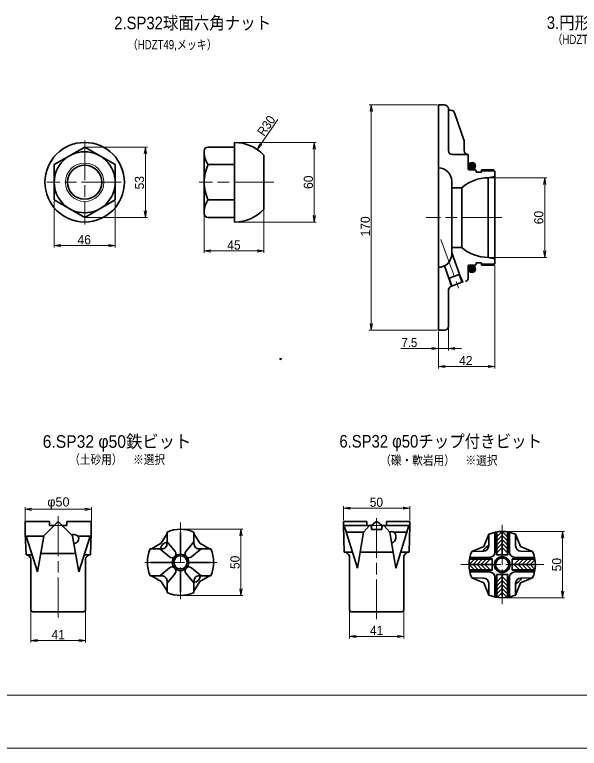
# Model space of a CAD drawing. Units: millimetres at full size, sheet at 1:2.5. Extents: x 1834 to 3514, y 1340 to 2542.
# Drawn here: x 2189 to 2614, y 1354 to 1908 of the extents above; entities that cross this region are included whole.
import ezdxf
from ezdxf.enums import TextEntityAlignment as Align

# ---------------------------------------------------------------- set-up
doc = ezdxf.new("R2010")
doc.units = ezdxf.units.MM
doc.header["$LTSCALE"] = 2.5
doc.header["$PDMODE"] = 32
doc.header["$PDSIZE"] = 1.25
doc.linetypes.add('CHAIN', pattern=[18.5, 12, -1.5, 3.5, -1.5])
doc.linetypes.add('DASHED_SPACED', pattern=[12, 6, -6])
for name, color, linetype, lineweight in [('1外形線', 7, 'Continuous', 35), ('2細い実線', 3, 'Continuous', 20), ('3隠れ線', 2, 'DASHED_SPACED', 13), ('4中心線', 1, 'CHAIN', 13), ('6 寸法線', 4, 'Continuous', 13), ('7 枠・タイトル', 7, 'Continuous', 13)]:
    doc.layers.add(name, color=color, linetype=linetype, lineweight=lineweight)
doc.layers.add('9文字', color=7, linetype='Continuous')
doc.styles.add('ＭＳ Ｐゴシック', font='')
doc.styles.get('ＭＳ Ｐゴシック').set_extended_font_data('MS PGothic')

# ---------------------------------------------------------------- blocks, each defined once
blk = doc.blocks.new('open_arrow')
at = {"color": 0, "linetype": 'Continuous', "lineweight": -2}
blk.add_lwpolyline([(7.5, 1.25), (0, 0), (7.5, -1.25)], dxfattribs=at)

msp = doc.modelspace()

# ---------------------------------------------------------------- hatches: boundary and pattern name
at = {"layer": '2細い実線'}
for points in [[(2536.345, 1793.399, -1), (2530.645, 1793.399, -1)], [(2530.645, 1715.699, -1), (2536.345, 1715.699, -1)]]:
    msp.add_hatch(color=256, dxfattribs=at).paths.add_polyline_path(points)

# ---------------------------------------------------------------- linework, layer by layer
at = {"layer": '1外形線'}
for p, q in [((2508.145, 1839.549), (2512.645, 1839.549)), ((2508.145, 1839.549), (2508.145, 1669.549)), ((2515.645, 1836.549), (2515.645, 1805.049)), ((2516.645, 1835.545), (2517.497, 1835.549)), ((2520.337, 1833.516), (2527.485, 1812.519)), ((2354.433, 1781.198), (2354.433, 1811.198)), ((2527.645, 1811.552), (2527.645, 1805.049)), ((2218.333, 1794.468), (2241.333, 1807.748)), ((2241.333, 1807.748), (2264.333, 1794.469)), ((2331.433, 1757.648), (2331.433, 1804.748)), ((2354.433, 1807.748), (2334.433, 1807.748)), ((2376.433, 1760.801), (2376.433, 1801.594)), ((2518.145, 1802.049), (2530.645, 1802.049)), ((2530.645, 1802.049), (2530.645, 1790.749)), ((2218.333, 1794.469), (2218.333, 1767.927)), ((2264.333, 1794.469), (2264.333, 1767.927)), ((2354.433, 1794.473), (2334.433, 1794.473)), ((2530.845, 1790.549), (2536.145, 1790.549)), ((2536.645, 1790.049), (2536.145, 1790.549)), ((2536.645, 1790.049), (2536.645, 1788.799)), ((2536.645, 1788.799), (2540.645, 1788.799)), ((2540.645, 1790.549), (2540.645, 1788.799)), ((2540.645, 1790.549), (2549.645, 1790.549)), ((2550.645, 1789.549), (2549.645, 1790.549)), ((2550.645, 1789.549), (2550.645, 1719.549)), ((2518.145, 1782.049), (2518.145, 1727.049)), ((2545.645, 1784.549), (2550.645, 1785.549)), ((2545.645, 1784.549), (2545.645, 1724.549)), ((2354.433, 1781.198), (2354.433, 1751.198)), ((2518.145, 1777.049), (2525.802, 1777.049)), ((2525.802, 1777.049), (2525.802, 1732.049)), ((2218.333, 1767.927), (2241.333, 1754.648)), ((2241.333, 1754.648), (2264.333, 1767.927)), ((2354.433, 1767.923), (2334.433, 1767.923)), ((2354.433, 1754.648), (2334.433, 1754.648)), ((2354.433, 1751.198), (2354.433, 1754.648)), ((2518.145, 1732.049), (2525.802, 1732.049)), ((2518.145, 1727.917), (2524.018, 1711.781)), ((2545.645, 1724.549), (2550.645, 1723.549)), ((2512.663, 1718.127), (2516.031, 1708.874)), ((2530.645, 1709.149), (2530.645, 1718.349)), ((2530.845, 1718.549), (2536.145, 1718.549)), ((2536.145, 1718.549), (2536.645, 1719.049)), ((2536.645, 1720.299), (2540.645, 1720.299)), ((2536.645, 1719.049), (2536.645, 1720.299)), ((2540.645, 1718.549), (2540.645, 1720.299)), ((2540.645, 1718.549), (2549.645, 1718.549)), ((2549.645, 1718.549), (2550.645, 1719.549)), ((2524.413, 1711.924), (2515.636, 1708.73)), ((2526.17, 1705.966), (2523.867, 1711.726)), ((2518.216, 1702.747), (2516.182, 1708.929)), ((2527.171, 1706.33), (2517.602, 1702.501)), ((2515.628, 1699.682), (2515.628, 1672.549)), ((2508.145, 1669.549), (2512.628, 1669.549)), ((2196.337, 1525.262), (2196.337, 1516.262)), ((2196.337, 1525.262), (2214.837, 1525.262)), ((2210.357, 1514.262), (2220.65, 1524.555)), ((2214.837, 1525.262), (2214.837, 1522.262)), ((2214.837, 1522.262), (2218.357, 1522.262)), ((2232.357, 1514.262), (2222.064, 1524.555)), ((2224.357, 1522.262), (2227.837, 1522.262)), ((2227.837, 1525.262), (2227.837, 1522.262)), ((2227.837, 1525.262), (2246.337, 1525.262)), ((2246.337, 1525.262), (2246.337, 1516.26)), ((2436.552, 1525.262), (2436.552, 1522.262)), ((2436.552, 1525.262), (2454.052, 1525.262)), ((2436.552, 1522.262), (2437.052, 1502.262)), ((2436.552, 1522.262), (2457.552, 1522.262)), ((2437.165, 1522.262), (2447.062, 1490.141)), ((2451.552, 1517.262), (2456.052, 1522.262)), ((2454.052, 1525.262), (2454.052, 1522.262)), ((2457.552, 1519.262), (2457.302, 1522.262)), ((2457.552, 1522.262), (2460.916, 1525.033)), ((2457.552, 1522.262), (2457.552, 1520.262)), ((2465.552, 1522.262), (2462.188, 1525.033)), ((2465.552, 1519.262), (2465.802, 1522.262)), ((2465.552, 1522.262), (2465.552, 1520.262)), ((2465.552, 1522.262), (2486.552, 1522.262)), ((2471.552, 1517.262), (2467.052, 1522.262)), ((2469.052, 1525.262), (2486.552, 1525.262)), ((2469.052, 1525.262), (2469.052, 1522.262)), ((2485.94, 1522.262), (2476.05, 1490.095)), ((2486.552, 1522.262), (2486.052, 1502.262)), ((2486.552, 1525.262), (2486.552, 1522.262)), ((2196.337, 1516.262), (2197.174, 1500.263)), ((2246.337, 1516.262), (2245.802, 1500.262)), ((2303.472, 1516.289), (2299.067, 1509.054)), ((2303.48, 1508.672), (2303.47, 1517.377)), ((2313.608, 1501.044), (2313.608, 1517.043)), ((2323.745, 1508.694), (2323.736, 1517.399)), ((2323.745, 1508.694), (2323.736, 1517.399)), ((2323.745, 1516.289), (2328.15, 1509.054)), ((2438.705, 1517.262), (2451.552, 1517.262)), ((2451.552, 1517.262), (2447.062, 1490.141)), ((2457.552, 1519.262), (2465.552, 1519.262)), ((2471.552, 1517.262), (2476.05, 1490.095)), ((2471.929, 1517.262), (2471.552, 1517.262)), ((2484.403, 1517.262), (2474.571, 1517.262)), ((2550.748, 1517.199), (2550.748, 1502.312)), ((2551.998, 1500.312), (2551.998, 1517.448)), ((2552.248, 1500.312), (2552.248, 1517.489)), ((2556.248, 1500.312), (2556.248, 1517.812)), ((2560.248, 1500.312), (2560.248, 1517.489)), ((2560.498, 1500.312), (2560.498, 1517.448)), ((2561.748, 1517.199), (2561.748, 1502.312)), ((2196.443, 1514.262), (2210.357, 1514.262)), ((2197.216, 1514.262), (2205.854, 1487.435)), ((2205.854, 1487.435), (2210.429, 1514.334)), ((2236.821, 1487.435), (2232.239, 1514.38)), ((2246.27, 1514.262), (2236.241, 1514.262)), ((2245.459, 1514.262), (2236.821, 1487.435)), ((2546.248, 1515.724), (2542.459, 1506.6)), ((2546.248, 1515.724), (2546.105, 1506.889)), ((2570.036, 1506.6), (2566.248, 1515.724)), ((2566.248, 1515.724), (2566.39, 1506.889)), ((2299.067, 1509.054), (2291.85, 1504.629)), ((2309.537, 1502.825), (2303.474, 1510.1)), ((2317.701, 1502.834), (2323.747, 1510.122)), ((2317.701, 1502.834), (2323.747, 1510.122)), ((2328.15, 1509.054), (2335.367, 1504.629)), ((2542.459, 1506.6), (2533.335, 1502.812)), ((2579.161, 1502.812), (2570.036, 1506.6)), ((2197.208, 1500.262), (2201.723, 1500.262)), ((2208.599, 1501.262), (2234.075, 1501.262)), ((2240.951, 1500.263), (2245.802, 1500.263)), ((2299.48, 1504.672), (2290.774, 1504.681)), ((2305.333, 1498.608), (2298.038, 1504.647)), ((2321.913, 1498.625), (2329.195, 1504.68)), ((2321.913, 1498.625), (2329.195, 1504.68)), ((2327.767, 1504.676), (2336.472, 1504.676)), ((2327.767, 1504.676), (2336.472, 1504.676)), ((2437.052, 1502.262), (2443.327, 1502.262)), ((2449.069, 1502.262), (2461.552, 1502.262)), ((2474.036, 1502.262), (2461.552, 1502.262)), ((2486.052, 1502.262), (2479.791, 1502.262)), ((2533.335, 1502.812), (2542.17, 1502.954)), ((2551.998, 1500.312), (2560.498, 1500.312)), ((2579.161, 1502.812), (2570.325, 1502.954)), ((2200.837, 1496.559), (2200.837, 1458.762)), ((2241.837, 1496.988), (2241.837, 1458.762)), ((2307.108, 1494.543), (2291.108, 1494.543)), ((2320.108, 1494.543), (2336.108, 1494.543)), ((2441.006, 1498.017), (2441.068, 1458.757)), ((2482.099, 1498.017), (2482.036, 1458.757)), ((2548.748, 1496.812), (2531.57, 1496.812)), ((2548.748, 1497.062), (2531.612, 1497.062)), ((2546.748, 1498.312), (2531.86, 1498.312)), ((2548.748, 1497.062), (2548.748, 1488.562)), ((2563.748, 1497.062), (2580.884, 1497.062)), ((2563.748, 1488.562), (2563.748, 1497.062)), ((2563.748, 1496.812), (2580.926, 1496.812)), ((2565.748, 1498.312), (2580.635, 1498.312)), ((2305.318, 1490.451), (2298.029, 1484.404)), ((2321.913, 1490.462), (2329.195, 1484.407)), ((2548.748, 1492.812), (2531.248, 1492.812)), ((2548.748, 1488.812), (2531.57, 1488.812)), ((2548.748, 1488.562), (2531.612, 1488.562)), ((2563.748, 1492.812), (2581.248, 1492.812)), ((2563.748, 1488.812), (2580.926, 1488.812)), ((2563.748, 1488.562), (2580.884, 1488.562)), ((2299.458, 1484.407), (2290.753, 1484.416)), ((2291.833, 1484.411), (2299.063, 1479.998)), ((2309.526, 1486.238), (2303.472, 1478.956)), ((2313.608, 1488.043), (2313.608, 1472.043)), ((2317.701, 1486.253), (2323.747, 1478.965)), ((2327.767, 1484.411), (2336.472, 1484.411)), ((2335.384, 1484.411), (2328.153, 1479.998)), ((2546.748, 1487.312), (2531.86, 1487.312)), ((2550.748, 1468.424), (2550.748, 1483.312)), ((2551.998, 1485.312), (2551.998, 1468.175)), ((2551.998, 1485.312), (2560.498, 1485.312)), ((2552.248, 1485.312), (2552.248, 1468.134)), ((2556.248, 1485.312), (2556.248, 1467.812)), ((2560.248, 1485.312), (2560.248, 1468.134)), ((2560.498, 1485.312), (2560.498, 1468.175)), ((2561.748, 1468.424), (2561.748, 1483.312)), ((2565.748, 1487.312), (2580.635, 1487.312)), ((2299.063, 1479.998), (2303.48, 1472.776)), ((2303.476, 1480.385), (2303.476, 1471.679)), ((2323.745, 1480.393), (2323.736, 1471.688)), ((2328.153, 1479.998), (2323.737, 1472.776)), ((2533.335, 1482.812), (2542.459, 1479.023)), ((2533.335, 1482.812), (2542.17, 1482.669)), ((2542.459, 1479.023), (2546.248, 1469.899)), ((2546.248, 1469.899), (2546.105, 1478.734)), ((2566.248, 1469.899), (2570.036, 1479.023)), ((2566.248, 1469.899), (2566.39, 1478.734)), ((2570.036, 1479.023), (2579.161, 1482.811)), ((2579.161, 1482.812), (2570.325, 1482.669)), ((2202.337, 1457.262), (2240.337, 1457.262)), ((2442.552, 1457.262), (2480.552, 1457.262))]:
    msp.add_line(p, q, dxfattribs=at)
for centre, radius in [((2241.333, 1781.198), 30), ((2241.333, 1781.198), 22.993), ((2241.333, 1781.198), 12.85), ((2313.608, 1494.524), 6.14), ((2313.594, 1494.558), 5), ((2556.248, 1492.812), 6), ((2556.248, 1492.812), 5)]:
    msp.add_circle(centre, radius, dxfattribs=at)
for centre, radius, start, end in [((2512.645, 1836.549), 3, 0, 90), ((2516.645, 1836.545), 1, 180, 270.48981), ((2517.497, 1832.549), 3, 18.79989, 90.48981), ((2354.433, 1781.198), 30, 42.83343, 90), ((2524.645, 1811.552), 3, 0, 18.79989), ((2334.433, 1804.748), 3, 90, 180), ((2518.645, 1805.049), 3, 180, 270), ((2530.645, 1805.049), 3, 180, 270), ((2346.433, 1803.473), 15, 180, 216.8699), ((2362.304, 1781.198), 30.871, 154.53143, 180), ((2508.145, 1782.049), 10, 0, 90), ((2545.645, 1754.549), 30, 90, 131.40962), ((2362.304, 1781.198), 30.871, 180, 205.46857), ((2346.433, 1758.923), 15, 143.1301, 180), ((2354.433, 1781.198), 30, 270, 317.16657), ((2334.433, 1757.648), 3, 180, 270), ((2545.645, 1754.549), 30, 228.59038, 270), ((2508.145, 1727.049), 10, 270, 0), ((2530.845, 1718.349), 0.2, 90, 180), ((2527.645, 1709.149), 3, 290, 0), ((2518.628, 1699.682), 3, 110, 180), ((2512.628, 1672.549), 3, 270, 0), ((2221.357, 1523.847), 1, 44.99969, 135), ((2461.552, 1524.262), 1, 50.51384, 129.48643), ((2313.64, 1494.481), 25.043, 66.22496, 113.95856), ((2458.552, 1520.262), 1, 180, 270), ((2464.552, 1520.262), 1, 270, 0), ((2556.248, 1492.812), 25, 66.42182, 113.57818), ((2299.48, 1508.646), 4, 269.80798, 0.37628), ((2327.745, 1508.676), 4, 179.74656, 270.31486), ((2542.106, 1506.954), 4, 270.92545, 359.0752), ((2570.39, 1506.954), 4, 180.92523, 269.0752), ((2196.968, 1496.397), 3.873, 2.40625, 86.94202), ((2245.773, 1496.274), 4, 94.39257, 169.71768), ((2313.67, 1494.512), 25.043, 156.04142, 203.77503), ((2307.173, 1500.977), 3, 228.59997, 38.02067), ((2320.068, 1500.991), 3, 138.53854, 307.95925), ((2313.566, 1494.556), 25.043, 336.10286, 23.83647), ((2437.012, 1498.245), 4, 356.73209, 90), ((2486.092, 1498.245), 4, 90, 183.26791), ((2556.248, 1492.812), 25, 156.42178, 203.57818), ((2546.748, 1502.312), 4, 270, 0), ((2565.748, 1502.312), 4, 180, 270), ((2556.248, 1492.812), 25, 336.42182, 23.57818), ((2307.161, 1488.084), 3, 318.4771, 127.89781), ((2320.068, 1488.096), 3, 52.04075, 221.46146), ((2299.476, 1480.407), 4, 359.68512, 90.25342), ((2327.745, 1480.411), 4, 89.68514, 180.25344), ((2546.748, 1483.312), 4, 0, 90), ((2565.748, 1483.312), 4, 90, 180), ((2542.106, 1478.669), 4, 0.92524, 89.07542), ((2570.39, 1478.669), 4, 90.92523, 179.0752), ((2313.596, 1494.586), 25.043, 246.16352, 293.89712), ((2556.248, 1492.812), 25, 246.42174, 293.57818), ((2202.337, 1458.762), 1.5, 180, 270), ((2240.337, 1458.762), 1.5, 270, 0), ((2442.568, 1458.762), 1.5, 180, 270), ((2480.536, 1458.762), 1.5, 270, 0)]:
    msp.add_arc(centre, radius, start, end, dxfattribs=at)
for centre, major_axis, ratio, start_param, end_param in [((2473.25, 1513.762), (0, 3.958), 0.714598, 4.712389, 6.9089501), ((2232.895, 1512.853), (-3.985, 0), 0.650921, 3.1415927, 5.1052524), ((2232.895, 1512.853), (-0.483, 4.195), 0.943128, 3.082681, 4.6042421), ((2473.25, 1513.762), (0, 4.345), 0.65093, 2.9974813, 4.712389), ((2301.625, 1506.585), (-2.472, -2.478), 0.588796, 3.4771399, 5.9851153), ((2544.55, 1504.509), (2.828, 2.828), 0.339736, 0.6931551, 2.4483994), ((2325.682, 1482.554), (-2.475, -2.475), 0.588796, 0.29807, 2.8060454), ((2567.945, 1481.114), (2.828, 2.828), 0.339736, 3.8347859, 5.5900302)]:
    msp.add_ellipse(centre, major_axis=major_axis, ratio=ratio, start_param=start_param, end_param=end_param, dxfattribs=at)
at = {"layer": '2細い実線'}
for p, q in [((2540.645, 1789.549), (2550.645, 1789.549)), ((2540.645, 1719.549), (2550.645, 1719.549)), ((2526.716, 1706.165), (2524.413, 1711.924)), ((2517.675, 1702.53), (2515.636, 1708.73)), ((2552.247, 1513.812), (2556.247, 1517.812)), ((2560.248, 1513.812), (2556.248, 1517.812)), ((2552.247, 1510.812), (2556.247, 1514.812)), ((2552.247, 1507.812), (2556.247, 1511.812)), ((2560.248, 1510.812), (2556.248, 1514.812)), ((2560.248, 1507.812), (2556.248, 1511.812)), ((2552.247, 1504.812), (2556.247, 1508.812)), ((2552.247, 1501.812), (2556.247, 1505.812)), ((2560.248, 1504.812), (2556.248, 1508.812)), ((2560.248, 1501.812), (2556.248, 1505.812)), ((2535.247, 1496.812), (2531.247, 1492.812)), ((2538.248, 1496.812), (2534.248, 1492.812)), ((2541.248, 1496.812), (2537.248, 1492.812)), ((2544.247, 1496.812), (2540.247, 1492.812)), ((2547.247, 1496.812), (2543.248, 1492.812)), ((2569.248, 1496.812), (2565.248, 1492.812)), ((2572.248, 1496.812), (2568.248, 1492.812)), ((2575.248, 1496.812), (2571.248, 1492.812)), ((2578.248, 1496.812), (2574.248, 1492.812)), ((2580.969, 1496.533), (2577.248, 1492.812)), ((2535.248, 1488.812), (2531.248, 1492.812)), ((2538.248, 1488.812), (2534.248, 1492.812)), ((2541.248, 1488.812), (2537.248, 1492.812)), ((2544.248, 1488.812), (2540.248, 1492.812)), ((2547.248, 1488.812), (2543.248, 1492.812)), ((2569.248, 1488.812), (2565.248, 1492.812)), ((2572.248, 1488.812), (2568.248, 1492.812)), ((2575.248, 1488.812), (2571.248, 1492.812)), ((2578.248, 1488.812), (2574.248, 1492.812)), ((2580.969, 1489.09), (2577.248, 1492.812)), ((2552.247, 1479.812), (2556.247, 1483.812)), ((2560.248, 1479.812), (2556.248, 1483.812)), ((2552.248, 1476.812), (2556.248, 1480.812)), ((2552.248, 1473.812), (2556.248, 1477.812)), ((2560.248, 1476.811), (2556.248, 1480.811)), ((2560.248, 1473.812), (2556.248, 1477.812)), ((2552.248, 1470.812), (2556.248, 1474.812)), ((2552.526, 1468.09), (2556.247, 1471.812)), ((2560.248, 1470.812), (2556.248, 1474.812)), ((2559.969, 1468.09), (2556.248, 1471.812))]:
    msp.add_line(p, q, dxfattribs=at)
for centre, radius in [((2241.333, 1781.198), 14.5), ((2533.495, 1793.399), 2.85), ((2533.495, 1715.699), 2.85)]:
    msp.add_circle(centre, radius, dxfattribs=at)
at = {"layer": '3隠れ線'}
for p, q in [((2217.923, 1522.262), (2224.751, 1522.262)), ((2457.552, 1522.262), (2465.552, 1522.262))]:
    msp.add_line(p, q, dxfattribs=at)
at = {"layer": '4中心線'}
for p, q in [((2241.333, 1812.654), (2241.333, 1749.339)), ((2268.966, 1781.198), (2212.865, 1781.198)), ((2384.11, 1781.198), (2327.581, 1781.198)), ((2555.976, 1754.549), (2498.923, 1754.549)), ((2509.922, 1738.084), (2523.272, 1701.403)), ((2221.337, 1529.28), (2221.337, 1451.714)), ((2461.552, 1527.83), (2461.552, 1451.301)), ((2313.608, 1524.499), (2313.608, 1466.796)), ((2556.248, 1522.767), (2556.248, 1463.082)), ((2286.747, 1494.543), (2340.959, 1494.543)), ((2525.166, 1492.812), (2587.704, 1492.812))]:
    msp.add_line(p, q, dxfattribs=at)
at = {"layer": '6 寸法線'}
for p, q in [((2507.145, 1839.549), (2455.975, 1839.549)), ((2457.475, 1839.549), (2457.475, 1669.549)), ((2386.91, 1828.469), (2371.421, 1805.924)), ((2355.433, 1811.198), (2415.997, 1811.198)), ((2414.497, 1751.198), (2414.497, 1811.198)), ((2242.333, 1807.748), (2288.659, 1807.748)), ((2287.159, 1754.648), (2287.159, 1807.748)), ((2546.645, 1784.549), (2589.81, 1784.549)), ((2588.31, 1784.549), (2588.31, 1724.549)), ((2354.343, 1781.198), (2354.523, 1781.198)), ((2354.433, 1781.108), (2354.433, 1781.288)), ((2218.333, 1766.927), (2218.333, 1731.888)), ((2264.333, 1766.927), (2264.333, 1731.888)), ((2376.433, 1761.301), (2376.433, 1727.869)), ((2242.333, 1754.648), (2288.659, 1754.648)), ((2331.433, 1756.648), (2331.433, 1727.869)), ((2355.433, 1751.198), (2415.997, 1751.198)), ((2218.333, 1733.388), (2264.333, 1733.388)), ((2331.433, 1729.369), (2376.433, 1729.369)), ((2546.645, 1724.549), (2589.81, 1724.549)), ((2550.645, 1718.549), (2550.645, 1640.73)), ((2515.628, 1671.549), (2515.628, 1654.339)), ((2507.145, 1669.549), (2455.975, 1669.549)), ((2508.145, 1668.549), (2508.145, 1654.339)), ((2508.145, 1668.549), (2508.145, 1640.73)), ((2479.712, 1655.839), (2525.628, 1655.839)), ((2508.145, 1642.23), (2550.645, 1642.23)), ((2196.337, 1525.262), (2196.337, 1536.073)), ((2196.337, 1534.573), (2246.377, 1534.573)), ((2246.377, 1525.262), (2246.377, 1536.073)), ((2436.552, 1526.262), (2436.552, 1536.919)), ((2436.552, 1535.419), (2486.552, 1535.419)), ((2486.552, 1526.262), (2486.552, 1536.919)), ((2314.6, 1519.524), (2360.699, 1519.524)), ((2359.199, 1519.524), (2359.199, 1469.543)), ((2557.255, 1517.793), (2603.354, 1517.793)), ((2601.854, 1517.793), (2601.854, 1467.812)), ((2314.592, 1469.543), (2360.699, 1469.543)), ((2557.248, 1467.812), (2603.354, 1467.812)), ((2200.837, 1458.215), (2200.837, 1434.013)), ((2241.837, 1458.215), (2241.837, 1434.013)), ((2441.052, 1457.762), (2441.052, 1437.215)), ((2482.052, 1457.762), (2482.052, 1437.215)), ((2441.052, 1438.715), (2482.052, 1438.715)), ((2200.837, 1435.513), (2241.837, 1435.513))]:
    msp.add_line(p, q, dxfattribs=at)
msp.add_point((2389.09, 1647.953), dxfattribs=at)
at = {"layer": '7 枠・タイトル'}
for p, q in [((1873.816, 1394.277), (3473.816, 1394.277)), ((1833.816, 1354.277), (3513.816, 1354.277))]:
    msp.add_line(p, q, dxfattribs=at)

# ---------------------------------------------------------------- block references
at = {"layer": '6 寸法線', "xscale": 0.667, "yscale": 0.667}
for p, rotation in [((2457.475, 1839.549), 270), ((2371.421, 1805.924), 55.5), ((2414.497, 1811.198), 270), ((2287.159, 1807.748), 270), ((2588.31, 1784.549), 270), ((2287.159, 1754.648), 90), ((2414.497, 1751.198), 90), ((2264.333, 1733.388), 180), ((2376.433, 1729.369), 180), ((2588.31, 1724.549), 90), ((2457.475, 1669.549), 90), ((2508.145, 1655.839), 180), ((2550.645, 1642.23), 180), ((2246.377, 1534.573), 180), ((2486.552, 1535.419), 180), ((2359.199, 1519.524), 270), ((2601.854, 1517.793), 270), ((2359.199, 1469.543), 90), ((2601.854, 1467.812), 90), ((2482.052, 1438.715), 180), ((2241.837, 1435.513), 180)]:
    msp.add_blockref('open_arrow', p, dxfattribs=dict(at, rotation=rotation))
for p in [(2218.333, 1733.388), (2331.433, 1729.369), (2515.628, 1655.839), (2508.145, 1642.23), (2196.337, 1534.573), (2436.552, 1535.419), (2441.052, 1438.715), (2200.837, 1435.513)]:
    msp.add_blockref('open_arrow', p, dxfattribs=at)

# ---------------------------------------------------------------- texts
at = {"layer": '6 寸法線', "style": 'ＭＳ Ｐゴシック', "width": 0.95}
msp.add_text('R30', height=6.928, rotation=55.51, dxfattribs=at).set_placement((2378.288, 1823.866), align=Align.MIDDLE_CENTER)
at = {"layer": '6 寸法線', "style": 'ＭＳ Ｐゴシック'}
for s, p in [('53', (2282.659, 1780.849)), ('60', (2409.997, 1781.198)), ('170', (2452.975, 1747.916)), ('60', (2583.81, 1754.549)), ('50', (2354.699, 1494.534)), ('50', (2597.354, 1492.802))]:
    msp.add_text(s, height=6.928, rotation=90, dxfattribs=at).set_placement(p, align=Align.MIDDLE_CENTER)
for s, p in [('46', (2240.984, 1737.888)), ('45', (2353.933, 1733.869)), ('42', (2528.804, 1646.73)), ('50', (2461.364, 1539.919)), ('41', (2461.552, 1443.215)), ('41', (2221.337, 1440.013))]:
    msp.add_text(s, height=6.928, dxfattribs=at).set_placement(p, align=Align.MIDDLE_CENTER)
for s, width, p in [('7.5', 0.95, (2486.24, 1660.339)), ('φ50', 1.05, (2221.524, 1540.127))]:
    msp.add_text(s, height=6.928, dxfattribs=dict(at, width=width)).set_placement(p, align=Align.MIDDLE_CENTER)
at = {"layer": '9文字', "style": 'ＭＳ Ｐゴシック', "width": 0.9}
for s, p in [('2.SP32球面六角ナット', (2381.966, 1901.315)), ('3.円形プレート', (2669.18, 1901.557))]:
    msp.add_text(s, height=9.501, dxfattribs=at).set_placement(p, align=Align.MIDDLE_RIGHT)
at = {"layer": '9文字', "style": 'ＭＳ Ｐゴシック'}
for s, height, width, p in [('（HDZT77,メッキ）', 6.928, 0.8, (2627.756, 1888.911)), ('（HDZT49,メッキ）', 6.928, 0.8, (2307.425, 1884.968)), ('6.SP32 φ50鉄ビット', 9.501, 0.95, (2265.711, 1585.676)), ('6.SP32 φ50チップ付きビット', 9.501, 0.9, (2509.863, 1585.841)), ('（土砂用）\u3000※選択', 6.928, 0.85, (2265.824, 1572.141)), ('（礫・軟岩用）\u3000※選択', 6.928, 0.85, (2508.473, 1571.514))]:
    msp.add_text(s, height=height, dxfattribs=dict(at, width=width)).set_placement(p, align=Align.MIDDLE_CENTER)

doc.saveas('drawing.dxf')
